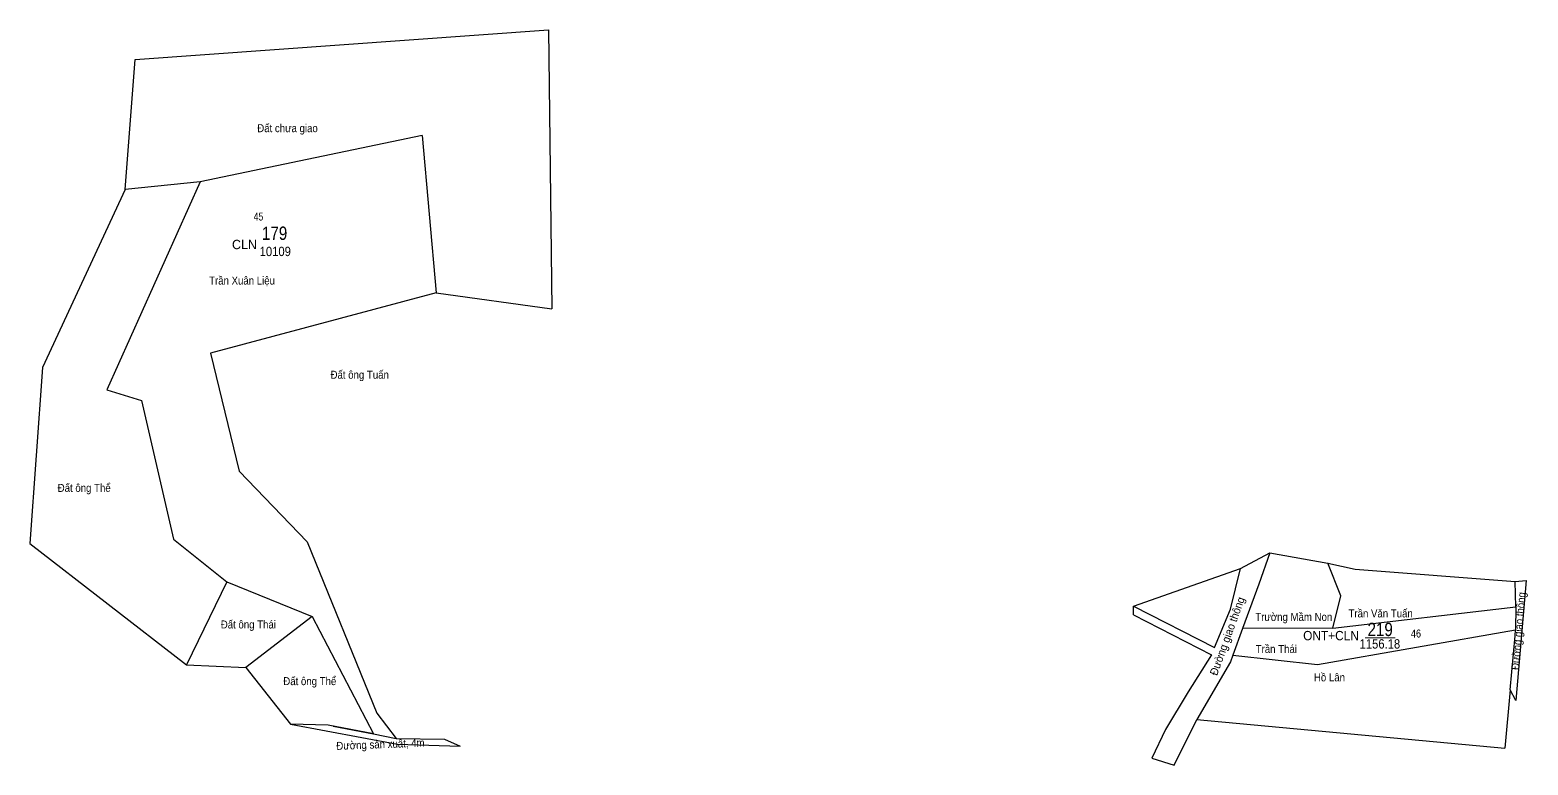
# Model space of a CAD drawing. Header units: metres. Extents: x 533586 to 535027, y 1848292 to 1849819.
# Drawn here: x 533586 to 534148, y 1849543 to 1849819 of the extents above; entities that cross this region are included whole.
import ezdxf
from ezdxf.enums import TextEntityAlignment as Align

# ---------------------------------------------------------------- set-up
doc = ezdxf.new("R2010")
doc.units = ezdxf.units.M
doc.header["$LTSCALE"] = 1.2
for name, color, linetype in [('2', 7, 'Continuous'), ('3', 7, 'Continuous'), ('4', 7, 'Continuous'), ('5', 7, 'Continuous'), ('63', 7, 'Continuous'), ('7', 7, 'Continuous'), ('8', 7, 'Continuous')]:
    doc.layers.add(name, color=color, linetype=linetype)
doc.layers.add('6', color=7, linetype='Continuous', lineweight=25)
doc.layers.add('9', color=7, linetype='Continuous', lineweight=13)

msp = doc.modelspace()

# ---------------------------------------------------------------- linework, layer by layer
at = {"layer": '6'}
for p, q in [((533733.31, 1849779.31), (533650, 1849762)), ((533650, 1849762), (533621.93, 1849759.15)), ((534051.07, 1849622.88), (534072.84, 1849618.98)), ((534000, 1849602.82), (534040.14, 1849617)), ((533660, 1849612), (533644.9, 1849580.82)), ((534143.29, 1849602.64), (534143.11, 1849612.14)), ((534000, 1849599.64), (534000, 1849602.82)), ((534074.66, 1849594.59), (534143.29, 1849602.64)), ((534143.29, 1849602.64), (534143.15, 1849594.03)), ((533692, 1849599), (533667.2, 1849579.89)), ((534040.9, 1849594.46), (534037.28, 1849584.43)), ((534074.66, 1849594.59), (534040.9, 1849594.46)), ((534141.22, 1849571.51), (534143.12, 1849591.76)), ((534143.12, 1849591.76), (534143.15, 1849594.03)), ((534141.22, 1849571.51), (534139.17, 1849549.67)), ((533698.05, 1849558.26), (533683.92, 1849558.64)), ((533715, 1849555), (533698.05, 1849558.26)), ((534023.73, 1849560.3), (534139.17, 1849549.67)), ((533741.72, 1849553.02), (533747.51, 1849550.4))]:
    msp.add_line(p, q, dxfattribs=at)
for points in [[(533621.93, 1849759.15), (533625.71, 1849807.89), (533780.66, 1849818.93), (533781.84, 1849714.33)], [(533733.31, 1849779.31), (533738.53, 1849720.4), (533781.84, 1849714.33)], [(533621.93, 1849759.15), (533590.89, 1849692.32), (533586.24, 1849626.4), (533644.9, 1849580.82)], [(533650, 1849762), (533615, 1849684), (533628, 1849680), (533640, 1849628), (533660, 1849612)], [(533738.53, 1849720.4), (533653.93, 1849697.74), (533664.73, 1849653.48), (533690.12, 1849627), (533716.32, 1849562.76), (533723.54, 1849553.28)], [(534000, 1849602.82), (534030.33, 1849587.38), (534036.38, 1849601.67), (534040.14, 1849617), (534051.07, 1849622.88)], [(534051.07, 1849622.88), (534047, 1849611.15), (534040.9, 1849594.46)], [(534074.66, 1849594.59), (534077.67, 1849606.7), (534072.84, 1849618.98)], [(534072.84, 1849618.98), (534083.09, 1849616.67), (534143.11, 1849612.14)], [(533660, 1849612), (533692, 1849599), (533715, 1849555)], [(534143.11, 1849612.14), (534147.21, 1849612.43), (534143.37, 1849567.52), (534141.22, 1849571.51)], [(534000, 1849599.64), (534029.26, 1849584.64), (534020.43, 1849570.78), (534011.99, 1849556.62), (534006.83, 1849545.81), (534015.27, 1849543.28), (534023.73, 1849560.3)], [(534037.28, 1849584.43), (534069, 1849581), (534143.15, 1849594.03)], [(534037.28, 1849584.43), (534036.38, 1849581.93), (534023.73, 1849560.3)], [(533644.9, 1849580.82), (533667.2, 1849579.89), (533683.92, 1849558.64)], [(533683.92, 1849558.64), (533724.01, 1849551.13), (533747.51, 1849550.4)], [(533699.86, 1849557.88), (533715, 1849555), (533723.54, 1849553.28), (533741.72, 1849553.02)]]:
    msp.add_lwpolyline(points, dxfattribs=at)
at = {"layer": '9'}
msp.add_line((534086.85, 1849591.03), (534098.14, 1849591.03), dxfattribs=at)

# ---------------------------------------------------------------- texts
at = {"layer": '2', "width": 0.9}
for s, p in [('Đất chưa giao', (533671.46, 1849780.6)), ('Trần Xuân Liệu', (533653.41, 1849723.46)), ('Đất ông Tuấn', (533698.93, 1849688.15)), ('Đất ông Thể', (533596.64, 1849645.71)), ('Đất ông Thái', (533657.78, 1849594.5)), ('Đất ông Thể', (533681.22, 1849573.24))]:
    msp.add_text(s, height=3, dxfattribs=at).set_placement(p)
for s, p in [('Trường Mầm Non', (534060.075, 1849597.32)), ('Trần Văn Tuấn', (534092.645, 1849598.64)), ('Trần Thái', (534053.525, 1849585.31)), ('Hồ Lân', (534073.45, 1849574.67))]:
    msp.add_text(s, height=3, dxfattribs=at).set_placement(p, align=Align.CENTER)
at = {"layer": '3'}
msp.add_text('CLN', height=3.5, dxfattribs=at).set_placement((533671.34, 1849736.73), align=Align.RIGHT)
at = {"layer": '3', "width": 0.95}
msp.add_text('ONT+CLN', height=3.5, dxfattribs=at).set_placement((534084.47, 1849590.07), align=Align.RIGHT)
at = {"layer": '4', "width": 0.85}
for s, p in [('179', (533677.965, 1849740.2)), ('219', (534092.465, 1849591.64))]:
    msp.add_text(s, height=5, dxfattribs=at).set_placement(p, align=Align.CENTER)
at = {"layer": '5', "width": 0.9}
for s, p in [('10109', (533678.21, 1849734.13)), ('1156.18', (534092.355, 1849586.96))]:
    msp.add_text(s, height=3.5, dxfattribs=at).set_placement(p, align=Align.CENTER)
at = {"layer": '63'}
msp.add_text('D', height=0.01, dxfattribs=at).set_placement((534000.005, 1849599.64), align=Align.CENTER)
msp.add_text('D', height=0.01, dxfattribs=at).set_placement((533699.87, 1849557.88), align=Align.RIGHT)
at = {"layer": '7'}
for s, width, p in [('45', 0.8, (533673.71, 1849747.47)), ('46', 0.85, (534107.79, 1849591.1))]:
    msp.add_text(s, height=3, dxfattribs=dict(at, width=width)).set_placement(p, align=Align.RIGHT)
at = {"layer": '8'}
for s, rotation, width, p in [('Đường giao thông', 70.155, 0.95, (534036.532, 1849591.116)), ('Đường giao thông', 85.113, 0.9, (534145.773, 1849593.412)), ('Đường sản xuất, 4m', 2.121, 0.9, (533717.699, 1849549.566))]:
    msp.add_text(s, height=3, rotation=rotation, dxfattribs=dict(at, width=width)).set_placement(p, align=Align.CENTER)

doc.saveas('drawing.dxf')
